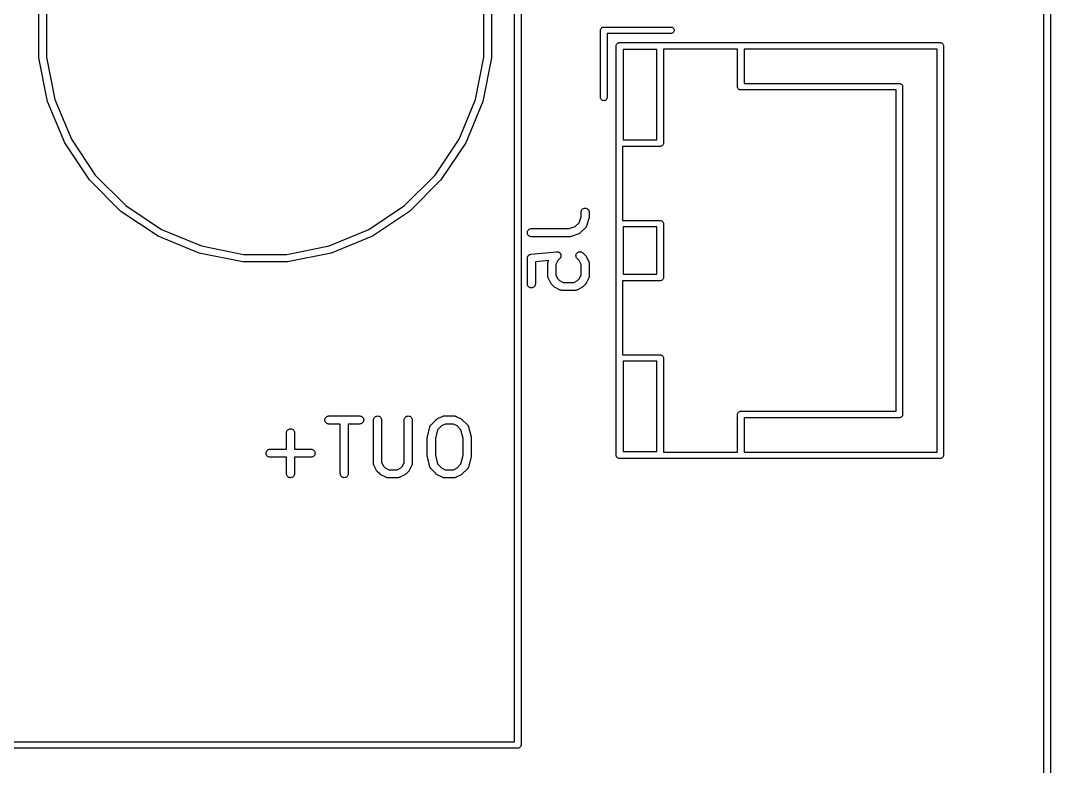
# Model space of a CAD drawing. Extents: x 37 to 98, y -173 to -16.
# Drawn here: x 78.4 to 97.56, y -41.1 to -27.22 of the extents above; entities that cross this region are included whole.
import ezdxf

# ---------------------------------------------------------------- set-up
doc = ezdxf.new("R2010")
doc.units = 0
doc.layers.add('BLACK', color=7, linetype='CONTINUOUS')

msp = doc.modelspace()

# ---------------------------------------------------------------- linework, layer by layer
at = {"layer": 'BLACK', "linetype": 'CONTINUOUS'}
for p, q in [((97.44, -116.003), (97.44, -15.9971)), ((97.56, -15.9971), (97.56, -116.003)), ((87.59, -40.64), (87.59, -16.36)), ((87.71, -16.3029), (87.71, -40.6971)), ((78.7404, -27.9146), (78.7404, -27.0854)), ((78.8797, -27.0991), (78.8797, -27.9009)), ((87.0203, -27.9009), (87.0203, -27.0991)), ((87.1596, -27.0854), (87.1596, -27.9146)), ((89.1897, -27.4), (89.1909, -27.3882)), ((89.19, -27.403), (89.1897, -27.4)), ((89.1909, -27.3882), (89.1943, -27.3769)), ((89.1943, -27.3769), (89.1999, -27.3665)), ((89.1999, -27.3665), (89.2074, -27.3574)), ((89.2074, -27.3574), (89.2165, -27.3499)), ((89.2165, -27.3499), (89.2269, -27.3443)), ((89.2269, -27.3443), (89.2382, -27.3409)), ((89.2382, -27.3409), (89.2471, -27.34)), ((89.2471, -27.34), (89.25, -27.3397)), ((89.2471, -27.34), (89.2471, -27.34)), ((89.25, -27.3397), (89.2529, -27.34)), ((89.2529, -27.34), (90.5029, -27.34)), ((90.5029, -27.34), (90.5118, -27.3409)), ((90.5118, -27.3409), (90.5231, -27.3443)), ((90.5231, -27.3443), (90.5335, -27.3499)), ((90.5335, -27.3499), (90.5426, -27.3574)), ((90.5426, -27.3574), (90.5501, -27.3665)), ((90.5501, -27.3665), (90.5557, -27.3769)), ((90.5557, -27.3769), (90.5591, -27.3882)), ((90.5591, -27.3882), (90.5603, -27.4)), ((90.5603, -27.4), (90.5591, -27.4118)), ((89.19, -28.6529), (89.19, -27.403)), ((90.5029, -27.46), (89.31, -27.46)), ((89.31, -27.46), (89.31, -28.6529)), ((90.5118, -27.4591), (90.5029, -27.46)), ((90.5231, -27.4557), (90.5118, -27.4591)), ((90.5335, -27.4501), (90.5231, -27.4557)), ((90.5426, -27.4426), (90.5335, -27.4501)), ((90.5501, -27.4335), (90.5426, -27.4426)), ((90.5557, -27.4231), (90.5501, -27.4335)), ((90.5591, -27.4118), (90.5557, -27.4231)), ((89.4797, -27.69), (89.4809, -27.6782)), ((89.48, -27.693), (89.4797, -27.69)), ((89.48, -35.3071), (89.48, -27.693)), ((89.4809, -27.6782), (89.4843, -27.6669)), ((89.4843, -27.6669), (89.4899, -27.6565)), ((89.4899, -27.6565), (89.4974, -27.6474)), ((89.4974, -27.6474), (89.5065, -27.6399)), ((89.5065, -27.6399), (89.5169, -27.6343)), ((89.5169, -27.6343), (89.5282, -27.6309)), ((89.5282, -27.6309), (89.5371, -27.63)), ((89.5371, -27.63), (89.54, -27.6297)), ((89.5371, -27.63), (89.5371, -27.63)), ((89.54, -27.6297), (89.5429, -27.63)), ((89.5429, -27.63), (95.5071, -27.63)), ((89.61, -27.76), (89.61, -29.44)), ((90.24, -27.76), (89.61, -27.76)), ((90.24, -29.44), (90.24, -27.76)), ((90.36, -27.75), (90.36, -29.4971)), ((91.74, -27.75), (90.36, -27.75)), ((91.74, -28.447), (91.74, -27.75)), ((95.45, -27.75), (91.86, -27.75)), ((91.86, -27.75), (91.86, -28.39)), ((95.45, -35.25), (95.45, -27.75)), ((95.5071, -27.63), (95.51, -27.6297)), ((95.51, -27.6297), (95.5129, -27.63)), ((95.5129, -27.63), (95.5129, -27.63)), ((95.5129, -27.63), (95.5218, -27.6309)), ((95.5218, -27.6309), (95.5331, -27.6343)), ((95.5331, -27.6343), (95.5435, -27.6399)), ((95.5435, -27.6399), (95.5526, -27.6474)), ((95.5526, -27.6474), (95.5601, -27.6565)), ((95.5601, -27.6565), (95.5657, -27.6669)), ((95.5657, -27.6669), (95.5691, -27.6782)), ((95.5691, -27.6782), (95.5703, -27.69)), ((95.5703, -27.69), (95.57, -27.6929)), ((95.57, -27.6929), (95.57, -35.3071)), ((78.9021, -28.7279), (78.7404, -27.9146)), ((78.8797, -27.9009), (79.0361, -28.6873)), ((86.8639, -28.6873), (87.0203, -27.9009)), ((87.1596, -27.9146), (86.9979, -28.7279)), ((91.7397, -28.45), (91.74, -28.447)), ((91.7409, -28.4618), (91.7397, -28.45)), ((91.7443, -28.4731), (91.7409, -28.4618)), ((91.7499, -28.4835), (91.7443, -28.4731)), ((91.7574, -28.4926), (91.7499, -28.4835)), ((91.7665, -28.5001), (91.7574, -28.4926)), ((91.7769, -28.5057), (91.7665, -28.5001)), ((91.7882, -28.5091), (91.7769, -28.5057)), ((91.7971, -28.51), (91.7882, -28.5091)), ((91.8, -28.5103), (91.7971, -28.51)), ((91.7971, -28.51), (91.7971, -28.51)), ((91.8029, -28.51), (91.8, -28.5103)), ((94.69, -28.51), (91.8029, -28.51)), ((91.86, -28.39), (94.7471, -28.39)), ((94.69, -31.4971), (94.69, -28.51)), ((94.7471, -28.39), (94.75, -28.3897)), ((94.75, -28.3897), (94.7529, -28.39)), ((94.7529, -28.39), (94.7529, -28.39)), ((94.7529, -28.39), (94.7618, -28.3909)), ((94.7618, -28.3909), (94.7731, -28.3943)), ((94.7731, -28.3943), (94.7835, -28.3999)), ((94.7835, -28.3999), (94.7926, -28.4074)), ((94.7926, -28.4074), (94.8001, -28.4165)), ((94.8001, -28.4165), (94.8057, -28.4269)), ((94.8057, -28.4269), (94.8091, -28.4382)), ((94.8091, -28.4382), (94.8103, -28.45)), ((94.8103, -28.45), (94.81, -28.4529)), ((94.81, -28.4529), (94.81, -34.5471)), ((79.2195, -29.494), (78.9021, -28.7279)), ((79.0361, -28.6873), (79.3429, -29.428)), ((86.5571, -29.428), (86.8639, -28.6873)), ((86.9979, -28.7279), (86.6805, -29.494)), ((89.1909, -28.6618), (89.19, -28.6529)), ((89.1943, -28.6731), (89.1909, -28.6618)), ((89.1999, -28.6835), (89.1943, -28.6731)), ((89.2074, -28.6926), (89.1999, -28.6835)), ((89.2165, -28.7001), (89.2074, -28.6926)), ((89.2269, -28.7057), (89.2165, -28.7001)), ((89.2382, -28.7091), (89.2269, -28.7057)), ((89.25, -28.7103), (89.2382, -28.7091)), ((89.2618, -28.7091), (89.25, -28.7103)), ((89.2731, -28.7057), (89.2618, -28.7091)), ((89.2835, -28.7001), (89.2731, -28.7057)), ((89.2926, -28.6926), (89.2835, -28.7001)), ((89.3001, -28.6835), (89.2926, -28.6926)), ((89.3057, -28.6731), (89.3001, -28.6835)), ((89.3091, -28.6618), (89.3057, -28.6731)), ((89.31, -28.6529), (89.3091, -28.6618)), ((79.6802, -30.1835), (79.2195, -29.494)), ((79.3429, -29.428), (79.7884, -30.0947)), ((86.1116, -30.0947), (86.5571, -29.428)), ((86.6805, -29.494), (86.2198, -30.1835)), ((89.61, -29.44), (90.24, -29.44)), ((90.36, -29.5029), (90.3591, -29.5118)), ((90.36, -29.4971), (90.3603, -29.5)), ((90.3603, -29.5), (90.36, -29.5029)), ((90.36, -29.5029), (90.36, -29.5029)), ((90.2971, -29.56), (89.6, -29.56)), ((89.6, -29.56), (89.6, -30.94)), ((90.3, -29.5603), (90.2971, -29.56)), ((90.3118, -29.5591), (90.3, -29.5603)), ((90.3231, -29.5557), (90.3118, -29.5591)), ((90.3335, -29.5501), (90.3231, -29.5557)), ((90.3426, -29.5426), (90.3335, -29.5501)), ((90.3501, -29.5335), (90.3426, -29.5426)), ((90.3557, -29.5231), (90.3501, -29.5335)), ((90.3591, -29.5118), (90.3557, -29.5231)), ((80.2665, -30.7698), (79.6802, -30.1835)), ((79.7884, -30.0947), (80.3553, -30.6616)), ((85.5447, -30.6616), (86.1116, -30.0947)), ((86.2198, -30.1835), (85.6335, -30.7698)), ((80.956, -31.2305), (80.2665, -30.7698)), ((80.3553, -30.6616), (81.022, -31.1071)), ((84.878, -31.1071), (85.5447, -30.6616)), ((85.6335, -30.7698), (84.944, -31.2305)), ((88.8274, -30.7847), (88.829, -30.7701)), ((88.8274, -30.7857), (88.8274, -30.7847)), ((88.8274, -30.8688), (88.8274, -30.7857)), ((88.829, -30.7701), (88.8334, -30.7562)), ((88.8334, -30.7562), (88.8405, -30.7433)), ((88.8405, -30.7433), (88.8499, -30.7321)), ((88.8499, -30.7321), (88.8613, -30.723)), ((88.8613, -30.723), (88.8743, -30.7162)), ((88.8743, -30.7162), (88.8883, -30.712)), ((88.8883, -30.712), (88.9029, -30.7107)), ((88.9029, -30.7107), (88.9175, -30.7122)), ((88.9175, -30.7122), (88.9314, -30.7166)), ((88.9314, -30.7166), (88.9443, -30.7235)), ((88.9443, -30.7235), (88.9556, -30.7329)), ((88.9556, -30.7329), (88.9648, -30.7442)), ((88.9648, -30.7442), (88.9717, -30.7571)), ((88.9717, -30.7571), (88.976, -30.7711)), ((88.976, -30.7711), (88.9774, -30.7857)), ((88.9774, -30.7857), (88.9774, -30.881)), ((88.719, -31.0535), (88.7892, -30.9833)), ((88.7892, -30.9833), (88.8274, -30.8688)), ((88.9735, -30.9047), (88.9259, -31.0475)), ((88.9745, -30.9006), (88.9735, -30.9047)), ((88.9757, -30.8965), (88.9745, -30.9006)), ((88.9761, -30.8934), (88.9757, -30.8965)), ((88.9768, -30.8904), (88.9761, -30.8934)), ((88.9769, -30.8862), (88.9768, -30.8904)), ((88.9774, -30.882), (88.9769, -30.8862)), ((88.9774, -30.881), (88.9774, -30.882)), ((89.6, -30.94), (90.2971, -30.94)), ((90.2971, -30.94), (90.3, -30.9397)), ((90.3, -30.9397), (90.3029, -30.94)), ((90.3029, -30.94), (90.3029, -30.94)), ((90.3029, -30.94), (90.3118, -30.9409)), ((90.3118, -30.9409), (90.3231, -30.9443)), ((90.3231, -30.9443), (90.3335, -30.9499)), ((90.3335, -30.9499), (90.3426, -30.9574)), ((90.3426, -30.9574), (90.3501, -30.9665)), ((90.3501, -30.9665), (90.3557, -30.9769)), ((90.3557, -30.9769), (90.3591, -30.9882)), ((90.3591, -30.9882), (90.3603, -31)), ((90.3603, -31), (90.36, -31.0029)), ((90.36, -31.0029), (90.36, -31.9971)), ((81.7221, -31.5479), (80.956, -31.2305)), ((81.022, -31.1071), (81.7627, -31.4139)), ((84.1373, -31.4139), (84.878, -31.1071)), ((84.944, -31.2305), (84.1779, -31.5479)), ((87.8274, -31.1661), (87.8289, -31.1516)), ((87.8287, -31.1807), (87.8274, -31.1661)), ((87.8328, -31.1948), (87.8287, -31.1807)), ((87.8289, -31.1516), (87.8332, -31.1376)), ((87.8396, -31.2077), (87.8328, -31.1948)), ((87.8332, -31.1376), (87.8402, -31.1247)), ((87.8488, -31.2191), (87.8396, -31.2077)), ((87.8402, -31.1247), (87.8495, -31.1134)), ((87.86, -31.2285), (87.8488, -31.2191)), ((87.8495, -31.1134), (87.8609, -31.1042)), ((87.8728, -31.2356), (87.86, -31.2285)), ((87.8609, -31.1042), (87.8738, -31.0973)), ((87.8738, -31.0973), (87.8878, -31.0931)), ((87.8878, -31.0931), (87.9024, -31.0917)), ((87.9024, -31.0917), (88.6045, -31.0917)), ((88.6045, -31.0917), (88.719, -31.0535)), ((88.7832, -31.1902), (88.6404, -31.2378)), ((88.7853, -31.1893), (88.7832, -31.1902)), ((88.7874, -31.1887), (88.7853, -31.1893)), ((88.7919, -31.1863), (88.7874, -31.1887)), ((88.7966, -31.1842), (88.7919, -31.1863)), ((88.7984, -31.183), (88.7966, -31.1842)), ((88.8004, -31.1819), (88.7984, -31.183)), ((88.8044, -31.1787), (88.8004, -31.1819)), ((88.8086, -31.1758), (88.8044, -31.1787)), ((88.8101, -31.1742), (88.8086, -31.1758)), ((88.8118, -31.1728), (88.8101, -31.1742)), ((88.8126, -31.1721), (88.8118, -31.1728)), ((88.9078, -31.0768), (88.8126, -31.1721)), ((88.9092, -31.0751), (88.9078, -31.0768)), ((88.9108, -31.0736), (88.9092, -31.0751)), ((88.9138, -31.0695), (88.9108, -31.0736)), ((88.9171, -31.0655), (88.9138, -31.0695)), ((88.9181, -31.0636), (88.9171, -31.0655)), ((88.9194, -31.0618), (88.9181, -31.0636)), ((88.9216, -31.0572), (88.9194, -31.0618)), ((88.924, -31.0526), (88.9216, -31.0572)), ((88.9246, -31.0505), (88.924, -31.0526)), ((88.9256, -31.0485), (88.9246, -31.0505)), ((88.9259, -31.0475), (88.9256, -31.0485)), ((89.61, -31.06), (89.61, -31.94)), ((90.24, -31.06), (89.61, -31.06)), ((90.24, -31.94), (90.24, -31.06)), ((81.7627, -31.4139), (82.5491, -31.5703)), ((83.3509, -31.5703), (84.1373, -31.4139)), ((87.8868, -31.24), (87.8728, -31.2356)), ((87.9013, -31.2417), (87.8868, -31.24)), ((87.9024, -31.2417), (87.9013, -31.2417)), ((88.6167, -31.2417), (87.9024, -31.2417)), ((88.6209, -31.2413), (88.6167, -31.2417)), ((88.6251, -31.2412), (88.6209, -31.2413)), ((88.6281, -31.2405), (88.6251, -31.2412)), ((88.6312, -31.2402), (88.6281, -31.2405)), ((88.6353, -31.239), (88.6312, -31.2402)), ((88.6394, -31.2381), (88.6353, -31.239)), ((88.6404, -31.2378), (88.6394, -31.2381)), ((82.5354, -31.7096), (81.7221, -31.5479)), ((82.5491, -31.5703), (83.3509, -31.5703)), ((84.1779, -31.5479), (83.3646, -31.7096)), ((87.8322, -31.6171), (87.8334, -31.6133)), ((87.8334, -31.6133), (87.835, -31.6104)), ((87.835, -31.6104), (87.8363, -31.6073)), ((87.8363, -31.6073), (87.8386, -31.604)), ((87.8386, -31.604), (87.8405, -31.6005)), ((87.8405, -31.6005), (87.8426, -31.5979)), ((87.8426, -31.5979), (87.8445, -31.5952)), ((87.8445, -31.5952), (87.8473, -31.5923)), ((87.8473, -31.5923), (87.8499, -31.5893)), ((87.8499, -31.5893), (87.8525, -31.5872)), ((87.8525, -31.5872), (87.8549, -31.5848)), ((87.8549, -31.5848), (87.8582, -31.5826)), ((87.8582, -31.5826), (87.8613, -31.5801)), ((87.8613, -31.5801), (87.8643, -31.5786)), ((87.8643, -31.5786), (87.867, -31.5767)), ((87.867, -31.5767), (87.8707, -31.5752)), ((87.8707, -31.5752), (87.8743, -31.5733)), ((87.8743, -31.5733), (87.8775, -31.5724)), ((87.8775, -31.5724), (87.8806, -31.5711)), ((87.8806, -31.5711), (87.8845, -31.5703)), ((87.8845, -31.5703), (87.8883, -31.5692)), ((87.8883, -31.5692), (87.8916, -31.5689)), ((87.8916, -31.5689), (87.8949, -31.5682)), ((87.8949, -31.5682), (88.3711, -31.5206)), ((88.3711, -31.5206), (88.3722, -31.5205)), ((88.3722, -31.5205), (88.3758, -31.5206)), ((88.3758, -31.5206), (88.3794, -31.5202)), ((88.3794, -31.5202), (88.3831, -31.5206)), ((88.3831, -31.5206), (88.3868, -31.5207)), ((88.3868, -31.5207), (88.3903, -31.5214)), ((88.3903, -31.5214), (88.3939, -31.5218)), ((88.3939, -31.5218), (88.3975, -31.5229)), ((88.3975, -31.5229), (88.4011, -31.5237)), ((88.4011, -31.5237), (88.4044, -31.5251)), ((88.4044, -31.5251), (88.4079, -31.5262)), ((88.4079, -31.5262), (88.4111, -31.528)), ((88.4111, -31.528), (88.4146, -31.5294)), ((88.4146, -31.5294), (88.4176, -31.5315)), ((88.4176, -31.5315), (88.4207, -31.5332)), ((88.4207, -31.5332), (88.4236, -31.5356)), ((88.4236, -31.5356), (88.4267, -31.5377)), ((88.4267, -31.5377), (88.4292, -31.5403)), ((88.4292, -31.5403), (88.432, -31.5426)), ((88.432, -31.5426), (88.4343, -31.5455)), ((88.4343, -31.5455), (88.4369, -31.5481)), ((88.4369, -31.5481), (88.4389, -31.5511)), ((88.4389, -31.5511), (88.4412, -31.554)), ((88.4412, -31.554), (88.4429, -31.5572)), ((88.4429, -31.5572), (88.445, -31.5604)), ((88.445, -31.5604), (88.4463, -31.5637)), ((88.4463, -31.5637), (88.448, -31.5669)), ((88.448, -31.5669), (88.4491, -31.5705)), ((88.4491, -31.5705), (88.4505, -31.5739)), ((88.451, -31.6136), (88.4503, -31.6173)), ((88.4505, -31.5739), (88.4512, -31.5775)), ((88.4521, -31.6101), (88.451, -31.6136)), ((88.4512, -31.5775), (88.4522, -31.5809)), ((88.4525, -31.6065), (88.4521, -31.6101)), ((88.4522, -31.5809), (88.4525, -31.5846)), ((88.4525, -31.5846), (88.4532, -31.5883)), ((88.4532, -31.6029), (88.4525, -31.6065)), ((88.4532, -31.5883), (88.4532, -31.5919)), ((88.4532, -31.5919), (88.4536, -31.5955)), ((88.4536, -31.5955), (88.4532, -31.5992)), ((88.4532, -31.5992), (88.4532, -31.6029)), ((88.7321, -31.5945), (88.7337, -31.5799)), ((88.7334, -31.609), (88.7321, -31.5945)), ((88.7375, -31.6231), (88.7334, -31.609)), ((88.7337, -31.5799), (88.7381, -31.5659)), ((88.7381, -31.5659), (88.7451, -31.5531)), ((88.7451, -31.5531), (88.7545, -31.5418)), ((88.7545, -31.5418), (88.7659, -31.5326)), ((88.7659, -31.5326), (88.7788, -31.5258)), ((88.7788, -31.5258), (88.7928, -31.5216)), ((88.7928, -31.5216), (88.8074, -31.5202)), ((88.8074, -31.5202), (88.822, -31.5217)), ((88.822, -31.5217), (88.836, -31.526)), ((88.836, -31.526), (88.8489, -31.5329)), ((88.8489, -31.5329), (88.8602, -31.5422)), ((88.8602, -31.5422), (88.9078, -31.5898)), ((88.9078, -31.5898), (88.9085, -31.5906)), ((88.9085, -31.5906), (88.9112, -31.5939)), ((88.9112, -31.5939), (88.9141, -31.5969)), ((88.9141, -31.5969), (88.9157, -31.5996)), ((88.9157, -31.5996), (88.9177, -31.602)), ((88.9177, -31.602), (88.9196, -31.6057)), ((88.9196, -31.6057), (88.9218, -31.6093)), ((88.9218, -31.6093), (88.9695, -31.7046)), ((94.69, -34.49), (94.69, -31.4971)), ((83.3646, -31.7096), (82.5354, -31.7096)), ((87.8274, -31.6418), (87.8278, -31.6385)), ((87.8274, -31.6429), (87.8274, -31.6418)), ((87.8274, -32.119), (87.8274, -31.6429)), ((87.8278, -31.6352), (87.8286, -31.6312)), ((87.8278, -31.6385), (87.8278, -31.6352)), ((87.8286, -31.6312), (87.829, -31.6273)), ((87.829, -31.6273), (87.83, -31.6241)), ((87.83, -31.6241), (87.8307, -31.6208)), ((87.8307, -31.6208), (87.8322, -31.6171)), ((88.2256, -31.6859), (87.9774, -31.7107)), ((87.9774, -31.7107), (87.9774, -32.119)), ((88.2083, -31.737), (88.2086, -31.7349)), ((88.2083, -31.7381), (88.2083, -31.737)), ((88.2083, -31.9762), (88.2083, -31.7381)), ((88.2085, -31.7326), (88.2094, -31.7276)), ((88.2086, -31.7349), (88.2085, -31.7326)), ((88.2094, -31.7276), (88.21, -31.7225)), ((88.21, -31.7225), (88.2106, -31.7204)), ((88.2106, -31.7204), (88.211, -31.7182)), ((88.211, -31.7182), (88.2129, -31.7134)), ((88.2129, -31.7134), (88.2144, -31.7085)), ((88.2144, -31.7085), (88.2155, -31.7066)), ((88.2155, -31.7066), (88.2163, -31.7046)), ((88.2163, -31.7046), (88.2256, -31.6859)), ((88.3926, -31.6873), (88.3583, -31.7558)), ((88.3583, -31.7558), (88.3583, -31.9585)), ((88.4316, -31.6483), (88.3926, -31.6873)), ((88.4339, -31.6455), (88.4316, -31.6483)), ((88.4365, -31.6429), (88.4339, -31.6455)), ((88.4385, -31.6398), (88.4365, -31.6429)), ((88.4409, -31.637), (88.4385, -31.6398)), ((88.4426, -31.6338), (88.4409, -31.637)), ((88.4446, -31.6308), (88.4426, -31.6338)), ((88.446, -31.6273), (88.4446, -31.6308)), ((88.4478, -31.6241), (88.446, -31.6273)), ((88.4489, -31.6206), (88.4478, -31.6241)), ((88.4503, -31.6173), (88.4489, -31.6206)), ((88.7442, -31.6361), (88.7375, -31.6231)), ((88.7534, -31.6475), (88.7442, -31.6361)), ((88.7541, -31.6483), (88.7534, -31.6475)), ((88.7931, -31.6873), (88.7541, -31.6483)), ((88.8274, -31.7558), (88.7931, -31.6873)), ((88.8274, -31.9585), (88.8274, -31.7558)), ((88.9695, -31.7046), (88.9699, -31.7055)), ((88.9699, -31.7055), (88.9707, -31.7076)), ((88.9707, -31.7076), (88.9717, -31.7095)), ((88.9717, -31.7095), (88.9732, -31.7144)), ((88.9732, -31.7144), (88.975, -31.7192)), ((88.975, -31.7192), (88.9753, -31.7214)), ((88.9753, -31.7214), (88.976, -31.7235)), ((88.976, -31.7235), (88.9765, -31.7286)), ((88.9765, -31.7286), (88.9773, -31.7337)), ((88.9773, -31.7337), (88.9772, -31.7359)), ((88.9772, -31.7359), (88.9774, -31.7381)), ((88.9774, -31.7381), (88.9774, -31.9762)), ((88.2085, -31.9784), (88.2083, -31.9762)), ((88.2085, -31.9806), (88.2085, -31.9784)), ((88.2093, -31.9856), (88.2085, -31.9806)), ((88.2098, -31.9908), (88.2093, -31.9856)), ((88.2104, -31.9929), (88.2098, -31.9908)), ((88.2107, -31.9951), (88.2104, -31.9929)), ((88.2125, -31.9999), (88.2107, -31.9951)), ((88.3583, -31.9585), (88.3926, -32.027)), ((88.7931, -32.027), (88.8274, -31.9585)), ((88.9747, -31.9961), (88.9729, -32.0009)), ((88.9751, -31.9939), (88.9747, -31.9961)), ((88.9757, -31.9918), (88.9751, -31.9939)), ((88.9763, -31.9867), (88.9757, -31.9918)), ((88.9772, -31.9816), (88.9763, -31.9867)), ((88.9774, -31.9772), (88.9771, -31.9794)), ((88.9771, -31.9794), (88.9772, -31.9816)), ((88.9774, -31.9762), (88.9774, -31.9772)), ((89.61, -31.94), (90.24, -31.94)), ((90.36, -31.9971), (90.3603, -32)), ((87.8288, -32.1336), (87.8274, -32.119)), ((87.833, -32.1476), (87.8288, -32.1336)), ((87.8399, -32.1606), (87.833, -32.1476)), ((87.8492, -32.1719), (87.8399, -32.1606)), ((87.8604, -32.1812), (87.8492, -32.1719)), ((87.8733, -32.1882), (87.8604, -32.1812)), ((87.8873, -32.1925), (87.8733, -32.1882)), ((87.9305, -32.1886), (87.9164, -32.1927)), ((87.9434, -32.1818), (87.9305, -32.1886)), ((87.9549, -32.1726), (87.9434, -32.1818)), ((87.9643, -32.1614), (87.9549, -32.1726)), ((87.9713, -32.1486), (87.9643, -32.1614)), ((87.9757, -32.1346), (87.9713, -32.1486)), ((87.9774, -32.1201), (87.9757, -32.1346)), ((87.9774, -32.119), (87.9774, -32.1201)), ((88.214, -32.0048), (88.2125, -31.9999)), ((88.215, -32.0067), (88.214, -32.0048)), ((88.2158, -32.0088), (88.215, -32.0067)), ((88.2163, -32.0097), (88.2158, -32.0088)), ((88.2639, -32.105), (88.2163, -32.0097)), ((88.2661, -32.1085), (88.2639, -32.105)), ((88.2681, -32.1123), (88.2661, -32.1085)), ((88.27, -32.1147), (88.2681, -32.1123)), ((88.2717, -32.1174), (88.27, -32.1147)), ((88.2746, -32.1204), (88.2717, -32.1174)), ((88.2772, -32.1237), (88.2746, -32.1204)), ((88.2779, -32.1245), (88.2772, -32.1237)), ((88.3255, -32.1721), (88.2779, -32.1245)), ((88.3288, -32.1748), (88.3255, -32.1721)), ((88.3318, -32.1777), (88.3288, -32.1748)), ((88.3344, -32.1794), (88.3318, -32.1777)), ((88.3368, -32.1814), (88.3344, -32.1794)), ((88.3406, -32.1834), (88.3368, -32.1814)), ((88.3441, -32.1857), (88.3406, -32.1834)), ((88.345, -32.1861), (88.3441, -32.1857)), ((88.4403, -32.2337), (88.345, -32.1861)), ((88.3926, -32.027), (88.423, -32.0574)), ((88.423, -32.0574), (88.4915, -32.0917)), ((88.4915, -32.0917), (88.6942, -32.0917)), ((88.6942, -32.0917), (88.7627, -32.0574)), ((88.8407, -32.1861), (88.7454, -32.2337)), ((88.7627, -32.0574), (88.7931, -32.027)), ((88.8443, -32.1839), (88.8407, -32.1861)), ((88.848, -32.1819), (88.8443, -32.1839)), ((88.8504, -32.18), (88.848, -32.1819)), ((88.8531, -32.1783), (88.8504, -32.18)), ((88.8561, -32.1754), (88.8531, -32.1783)), ((88.8594, -32.1728), (88.8561, -32.1754)), ((88.8602, -32.1721), (88.8594, -32.1728)), ((88.9078, -32.1245), (88.8602, -32.1721)), ((88.9105, -32.1212), (88.9078, -32.1245)), ((88.9134, -32.1182), (88.9105, -32.1212)), ((88.9151, -32.1156), (88.9134, -32.1182)), ((88.9171, -32.1131), (88.9151, -32.1156)), ((88.9191, -32.1094), (88.9171, -32.1131)), ((88.9214, -32.1059), (88.9191, -32.1094)), ((88.9218, -32.105), (88.9214, -32.1059)), ((88.9695, -32.0097), (88.9218, -32.105)), ((88.9703, -32.0077), (88.9695, -32.0097)), ((88.9713, -32.0057), (88.9703, -32.0077)), ((88.9729, -32.0009), (88.9713, -32.0057)), ((90.2971, -32.06), (89.6, -32.06)), ((89.6, -32.06), (89.6, -33.44)), ((90.3, -32.0603), (90.2971, -32.06)), ((90.3118, -32.0591), (90.3, -32.0603)), ((90.3231, -32.0557), (90.3118, -32.0591)), ((90.3335, -32.0501), (90.3231, -32.0557)), ((90.3426, -32.0426), (90.3335, -32.0501)), ((90.3501, -32.0335), (90.3426, -32.0426)), ((90.3557, -32.0231), (90.3501, -32.0335)), ((90.3591, -32.0118), (90.3557, -32.0231)), ((90.36, -32.0029), (90.3591, -32.0118)), ((90.3603, -32), (90.36, -32.0029)), ((90.36, -32.0029), (90.36, -32.0029)), ((87.9019, -32.194), (87.8873, -32.1925)), ((87.9164, -32.1927), (87.9019, -32.194)), ((88.4423, -32.2345), (88.4403, -32.2337)), ((88.4443, -32.2356), (88.4423, -32.2345)), ((88.4491, -32.2371), (88.4443, -32.2356)), ((88.4539, -32.239), (88.4491, -32.2371)), ((88.4561, -32.2394), (88.4539, -32.239)), ((88.4582, -32.24), (88.4561, -32.2394)), ((88.4633, -32.2406), (88.4582, -32.24)), ((88.4684, -32.2415), (88.4633, -32.2406)), ((88.4706, -32.2414), (88.4684, -32.2415)), ((88.4728, -32.2417), (88.4706, -32.2414)), ((88.4738, -32.2417), (88.4728, -32.2417)), ((88.7119, -32.2417), (88.4738, -32.2417)), ((88.7141, -32.2415), (88.7119, -32.2417)), ((88.7163, -32.2415), (88.7141, -32.2415)), ((88.7214, -32.2407), (88.7163, -32.2415)), ((88.7265, -32.2402), (88.7214, -32.2407)), ((88.7286, -32.2396), (88.7265, -32.2402)), ((88.7308, -32.2393), (88.7286, -32.2396)), ((88.7356, -32.2375), (88.7308, -32.2393)), ((88.7405, -32.236), (88.7356, -32.2375)), ((88.7424, -32.235), (88.7405, -32.236)), ((88.7445, -32.2342), (88.7424, -32.235)), ((88.7454, -32.2337), (88.7445, -32.2342)), ((89.6, -33.44), (90.2971, -33.44)), ((90.2971, -33.44), (90.3, -33.4397)), ((90.3, -33.4397), (90.3029, -33.44)), ((90.3029, -33.44), (90.3029, -33.44)), ((90.3029, -33.44), (90.3118, -33.4409)), ((90.3118, -33.4409), (90.3231, -33.4443)), ((90.3231, -33.4443), (90.3335, -33.4499)), ((90.3335, -33.4499), (90.3426, -33.4574)), ((90.3426, -33.4574), (90.3501, -33.4665)), ((90.3501, -33.4665), (90.3557, -33.4769)), ((90.3557, -33.4769), (90.3591, -33.4882)), ((90.3591, -33.4882), (90.3603, -33.5)), ((90.3603, -33.5), (90.36, -33.5029)), ((90.36, -33.5029), (90.36, -35.25)), ((89.61, -33.56), (89.61, -35.24)), ((90.24, -33.56), (89.61, -33.56)), ((90.24, -35.24), (90.24, -33.56)), ((91.7882, -34.4909), (91.7971, -34.49)), ((91.7971, -34.49), (91.8, -34.4897)), ((91.7971, -34.49), (91.7971, -34.49)), ((91.8, -34.4897), (91.8029, -34.49)), ((91.8029, -34.49), (94.69, -34.49)), ((84.0607, -34.6519), (84.0622, -34.6373)), ((84.062, -34.6664), (84.0607, -34.6519)), ((84.0662, -34.6805), (84.062, -34.6664)), ((84.0622, -34.6373), (84.0666, -34.6233)), ((84.073, -34.6934), (84.0662, -34.6805)), ((84.0666, -34.6233), (84.0735, -34.6104)), ((84.0735, -34.6104), (84.0829, -34.5992)), ((84.0829, -34.5992), (84.0942, -34.5899)), ((84.0942, -34.5899), (84.1071, -34.583)), ((84.1071, -34.583), (84.1211, -34.5788)), ((84.1211, -34.5788), (84.1357, -34.5774)), ((84.1357, -34.5774), (84.7071, -34.5774)), ((84.7071, -34.5774), (84.7082, -34.5774)), ((84.7082, -34.5774), (84.7227, -34.579)), ((84.7227, -34.579), (84.7367, -34.5834)), ((84.7367, -34.5834), (84.7495, -34.5905)), ((84.7495, -34.5905), (84.7607, -34.5999)), ((84.7607, -34.5999), (84.7699, -34.6113)), ((84.7763, -34.6814), (84.7693, -34.6943)), ((84.7699, -34.6113), (84.7767, -34.6243)), ((84.7806, -34.6675), (84.7763, -34.6814)), ((84.7767, -34.6243), (84.7808, -34.6383)), ((84.7821, -34.6529), (84.7806, -34.6675)), ((84.7808, -34.6383), (84.7821, -34.6529)), ((84.9655, -34.6513), (84.9671, -34.6368)), ((84.9655, -34.6524), (84.9655, -34.6513)), ((84.9655, -35.4619), (84.9655, -34.6524)), ((84.9671, -34.6368), (84.9715, -34.6228)), ((84.9715, -34.6228), (84.9786, -34.61)), ((84.9786, -34.61), (84.988, -34.5988)), ((84.988, -34.5988), (84.9994, -34.5896)), ((84.9994, -34.5896), (85.0124, -34.5828)), ((85.0124, -34.5828), (85.0264, -34.5787)), ((85.0264, -34.5787), (85.041, -34.5774)), ((85.041, -34.5774), (85.0556, -34.5789)), ((85.0556, -34.5789), (85.0695, -34.5832)), ((85.0695, -34.5832), (85.0824, -34.5902)), ((85.0824, -34.5902), (85.0937, -34.5995)), ((85.0937, -34.5995), (85.1029, -34.6109)), ((85.1029, -34.6109), (85.1098, -34.6238)), ((85.1098, -34.6238), (85.114, -34.6378)), ((85.114, -34.6378), (85.1155, -34.6524)), ((85.1155, -34.6524), (85.1155, -35.4442)), ((85.5369, -34.6513), (85.5385, -34.6368)), ((85.5369, -34.6524), (85.5369, -34.6513)), ((85.5369, -35.4442), (85.5369, -34.6524)), ((85.5385, -34.6368), (85.543, -34.6228)), ((85.543, -34.6228), (85.55, -34.61)), ((85.55, -34.61), (85.5594, -34.5988)), ((85.5594, -34.5988), (85.5708, -34.5896)), ((85.5708, -34.5896), (85.5838, -34.5828)), ((85.5838, -34.5828), (85.5978, -34.5787)), ((85.5978, -34.5787), (85.6124, -34.5774)), ((85.6124, -34.5774), (85.627, -34.5789)), ((85.627, -34.5789), (85.641, -34.5832)), ((85.641, -34.5832), (85.6538, -34.5902)), ((85.6538, -34.5902), (85.6651, -34.5995)), ((85.6651, -34.5995), (85.6744, -34.6109)), ((85.6744, -34.6109), (85.6812, -34.6238)), ((85.6812, -34.6238), (85.6855, -34.6378)), ((85.6855, -34.6378), (85.6869, -34.6524)), ((85.6869, -34.6524), (85.6869, -35.4619)), ((86.0351, -34.7422), (86.1303, -34.647)), ((86.1303, -34.647), (86.131, -34.6462)), ((86.131, -34.6462), (86.1343, -34.6436)), ((86.1343, -34.6436), (86.1374, -34.6407)), ((86.1374, -34.6407), (86.14, -34.639)), ((86.14, -34.639), (86.1425, -34.6371)), ((86.1425, -34.6371), (86.1462, -34.6352)), ((86.1462, -34.6352), (86.1498, -34.6329)), ((86.1498, -34.6329), (86.245, -34.5853)), ((86.245, -34.5853), (86.246, -34.5848)), ((86.246, -34.5848), (86.248, -34.5841)), ((86.248, -34.5841), (86.25, -34.583)), ((86.25, -34.583), (86.2549, -34.5816)), ((86.2549, -34.5816), (86.2597, -34.5798)), ((86.2597, -34.5798), (86.2619, -34.5794)), ((86.2619, -34.5794), (86.264, -34.5788)), ((86.264, -34.5788), (86.2691, -34.5783)), ((86.2691, -34.5783), (86.2742, -34.5775)), ((86.2742, -34.5775), (86.2764, -34.5776)), ((86.2764, -34.5776), (86.2786, -34.5774)), ((86.2786, -34.5774), (86.469, -34.5774)), ((86.469, -34.5774), (86.4701, -34.5774)), ((86.4701, -34.5774), (86.4723, -34.5776)), ((86.4723, -34.5776), (86.4745, -34.5776)), ((86.4745, -34.5776), (86.4796, -34.5784)), ((86.4796, -34.5784), (86.4846, -34.579)), ((86.4846, -34.579), (86.4867, -34.5797)), ((86.4867, -34.5797), (86.4889, -34.5801)), ((86.4889, -34.5801), (86.4937, -34.5819)), ((86.4937, -34.5819), (86.4986, -34.5834)), ((86.4986, -34.5834), (86.5005, -34.5845)), ((86.5005, -34.5845), (86.5026, -34.5853)), ((86.5026, -34.5853), (86.5978, -34.6329)), ((86.5978, -34.6329), (86.5988, -34.6334)), ((86.5988, -34.6334), (86.6023, -34.6357)), ((86.6023, -34.6357), (86.606, -34.6377)), ((86.606, -34.6377), (86.6084, -34.6397)), ((86.6084, -34.6397), (86.611, -34.6414)), ((86.611, -34.6414), (86.6141, -34.6443)), ((86.6141, -34.6443), (86.6173, -34.647)), ((86.6173, -34.647), (86.7126, -34.7422)), ((91.7397, -34.55), (91.7409, -34.5382)), ((91.74, -34.553), (91.7397, -34.55)), ((91.74, -35.25), (91.74, -34.553)), ((91.7409, -34.5382), (91.7443, -34.5269)), ((91.7443, -34.5269), (91.7499, -34.5165)), ((91.7499, -34.5165), (91.7574, -34.5074)), ((91.7574, -34.5074), (91.7665, -34.4999)), ((91.7665, -34.4999), (91.7769, -34.4943)), ((91.7769, -34.4943), (91.7882, -34.4909)), ((94.7471, -34.61), (91.86, -34.61)), ((91.86, -34.61), (91.86, -35.25)), ((94.75, -34.6103), (94.7471, -34.61)), ((94.7529, -34.61), (94.75, -34.6103)), ((94.7618, -34.6091), (94.7529, -34.61)), ((94.7529, -34.61), (94.7529, -34.61)), ((94.7731, -34.6057), (94.7618, -34.6091)), ((94.7835, -34.6001), (94.7731, -34.6057)), ((94.7926, -34.5926), (94.7835, -34.6001)), ((94.8001, -34.5835), (94.7926, -34.5926)), ((94.8057, -34.5731), (94.8001, -34.5835)), ((94.8091, -34.5618), (94.8057, -34.5731)), ((94.8103, -34.55), (94.8091, -34.5618)), ((94.81, -34.5471), (94.8103, -34.55)), ((83.3481, -34.8749), (83.3525, -34.8609)), ((83.3525, -34.8609), (83.3595, -34.8481)), ((83.3595, -34.8481), (83.369, -34.8369)), ((83.369, -34.8369), (83.3804, -34.8277)), ((83.3804, -34.8277), (83.3933, -34.8209)), ((83.3933, -34.8209), (83.4074, -34.8168)), ((83.4074, -34.8168), (83.422, -34.8155)), ((83.422, -34.8155), (83.4365, -34.817)), ((83.4365, -34.817), (83.4505, -34.8213)), ((83.4505, -34.8213), (83.4634, -34.8283)), ((83.4634, -34.8283), (83.4746, -34.8376)), ((83.4746, -34.8376), (83.4839, -34.849)), ((83.4839, -34.849), (83.4908, -34.8619)), ((83.4908, -34.8619), (83.495, -34.8759)), ((84.0821, -34.7049), (84.073, -34.6934)), ((84.0933, -34.7143), (84.0821, -34.7049)), ((84.1062, -34.7213), (84.0933, -34.7143)), ((84.1201, -34.7257), (84.1062, -34.7213)), ((84.1347, -34.7274), (84.1201, -34.7257)), ((84.1357, -34.7274), (84.1347, -34.7274)), ((84.3464, -34.7274), (84.1357, -34.7274)), ((84.3464, -35.6524), (84.3464, -34.7274)), ((84.7071, -34.7274), (84.4964, -34.7274)), ((84.4964, -34.7274), (84.4964, -35.6524)), ((84.7217, -34.726), (84.7071, -34.7274)), ((84.7357, -34.7217), (84.7217, -34.726)), ((84.7486, -34.7148), (84.7357, -34.7217)), ((84.76, -34.7056), (84.7486, -34.7148)), ((84.7693, -34.6943), (84.76, -34.7056)), ((85.9677, -34.9675), (86.0153, -34.777)), ((86.0153, -34.777), (86.0156, -34.776)), ((86.0156, -34.776), (86.0174, -34.7713)), ((86.0174, -34.7713), (86.0189, -34.7664)), ((86.0189, -34.7664), (86.0199, -34.7644)), ((86.0199, -34.7644), (86.0207, -34.7623)), ((86.0207, -34.7623), (86.0234, -34.758)), ((86.0234, -34.758), (86.0258, -34.7535)), ((86.0258, -34.7535), (86.0272, -34.7518)), ((86.0272, -34.7518), (86.0284, -34.7499)), ((86.0284, -34.7499), (86.0318, -34.7461)), ((86.0318, -34.7461), (86.0351, -34.7422)), ((86.1558, -34.8336), (86.1155, -34.9949)), ((86.2278, -34.7616), (86.1558, -34.8336)), ((86.2963, -34.7274), (86.2278, -34.7616)), ((86.4513, -34.7274), (86.2963, -34.7274)), ((86.5199, -34.7616), (86.4513, -34.7274)), ((86.5918, -34.8336), (86.5199, -34.7616)), ((86.6321, -34.9949), (86.5918, -34.8336)), ((86.7126, -34.7422), (86.7133, -34.743)), ((86.7133, -34.743), (86.7165, -34.7469)), ((86.7165, -34.7469), (86.7199, -34.7507)), ((86.7199, -34.7507), (86.721, -34.7526)), ((86.721, -34.7526), (86.7224, -34.7544)), ((86.7224, -34.7544), (86.7248, -34.7589)), ((86.7248, -34.7589), (86.7274, -34.7633)), ((86.7274, -34.7633), (86.7281, -34.7654)), ((86.7281, -34.7654), (86.7292, -34.7674)), ((86.7292, -34.7674), (86.7306, -34.7723)), ((86.7306, -34.7723), (86.7323, -34.777)), ((86.7323, -34.777), (86.7799, -34.9675)), ((83.3464, -34.8894), (83.3481, -34.8749)), ((83.3464, -34.8905), (83.3464, -34.8894)), ((83.3464, -35.1964), (83.3464, -34.8905)), ((83.495, -34.8759), (83.4964, -34.8905)), ((83.4964, -34.8905), (83.4964, -35.1964)), ((85.9655, -34.9847), (85.9656, -34.9833)), ((85.9655, -34.9857), (85.9655, -34.9847)), ((85.9655, -35.319), (85.9655, -34.9857)), ((85.9656, -34.982), (85.9664, -34.9761)), ((85.9656, -34.9833), (85.9656, -34.982)), ((85.9664, -34.9761), (85.9671, -34.9701)), ((85.9671, -34.9701), (85.9675, -34.9688)), ((85.9675, -34.9688), (85.9677, -34.9675)), ((86.1155, -34.9949), (86.1155, -35.3098)), ((86.6321, -35.3098), (86.6321, -34.9949)), ((86.7799, -34.9675), (86.7801, -34.9685)), ((86.7801, -34.9685), (86.7803, -34.9699)), ((86.7803, -34.9699), (86.7807, -34.9711)), ((86.7807, -34.9711), (86.7813, -34.9771)), ((86.7813, -34.9771), (86.7821, -34.983)), ((86.7821, -34.983), (86.782, -34.9844)), ((86.782, -34.9844), (86.7821, -34.9857)), ((86.7821, -34.9857), (86.7821, -35.319)), ((82.9655, -35.2709), (82.967, -35.2563)), ((82.967, -35.2563), (82.9713, -35.2424)), ((82.9713, -35.2424), (82.9783, -35.2295)), ((82.9783, -35.2295), (82.9876, -35.2182)), ((82.9876, -35.2182), (82.999, -35.209)), ((82.999, -35.209), (83.0119, -35.2021)), ((83.0119, -35.2021), (83.0259, -35.1979)), ((83.0259, -35.1979), (83.0405, -35.1964)), ((83.0405, -35.1964), (83.3464, -35.1964)), ((83.4964, -35.1964), (83.8024, -35.1964)), ((83.8024, -35.1964), (83.8034, -35.1964)), ((83.8034, -35.1964), (83.818, -35.1981)), ((83.818, -35.1981), (83.8319, -35.2025)), ((83.8319, -35.2025), (83.8448, -35.2095)), ((83.8448, -35.2095), (83.856, -35.219)), ((83.856, -35.219), (83.8651, -35.2304)), ((83.8651, -35.2304), (83.8719, -35.2433)), ((83.8719, -35.2433), (83.8761, -35.2574)), ((89.61, -35.24), (90.24, -35.24)), ((90.36, -35.25), (91.74, -35.25)), ((91.86, -35.25), (95.45, -35.25)), ((82.9668, -35.2855), (82.9655, -35.2709)), ((82.9709, -35.2995), (82.9668, -35.2855)), ((82.9777, -35.3125), (82.9709, -35.2995)), ((82.9869, -35.3239), (82.9777, -35.3125)), ((82.9981, -35.3333), (82.9869, -35.3239)), ((83.0109, -35.3404), (82.9981, -35.3333)), ((83.0249, -35.3448), (83.0109, -35.3404)), ((83.0394, -35.3464), (83.0249, -35.3448)), ((83.0405, -35.3464), (83.0394, -35.3464)), ((83.3464, -35.3464), (83.0405, -35.3464)), ((83.3464, -35.6524), (83.3464, -35.3464)), ((83.8024, -35.3464), (83.4964, -35.3464)), ((83.4964, -35.3464), (83.4964, -35.6524)), ((83.8169, -35.345), (83.8024, -35.3464)), ((83.831, -35.3408), (83.8169, -35.345)), ((83.8439, -35.3339), (83.831, -35.3408)), ((83.8552, -35.3246), (83.8439, -35.3339)), ((83.8646, -35.3134), (83.8552, -35.3246)), ((83.8715, -35.3005), (83.8646, -35.3134)), ((83.8758, -35.2865), (83.8715, -35.3005)), ((83.8774, -35.272), (83.8758, -35.2865)), ((83.8761, -35.2574), (83.8774, -35.272)), ((85.1155, -35.4442), (85.1497, -35.5127)), ((85.5026, -35.5127), (85.5369, -35.4442)), ((85.9656, -35.3204), (85.9655, -35.319)), ((85.9655, -35.3217), (85.9656, -35.3204)), ((85.9663, -35.3276), (85.9655, -35.3217)), ((85.9669, -35.3336), (85.9663, -35.3276)), ((85.9673, -35.3349), (85.9669, -35.3336)), ((85.9675, -35.3362), (85.9673, -35.3349)), ((85.9677, -35.3372), (85.9675, -35.3362)), ((86.0153, -35.5277), (85.9677, -35.3372)), ((86.1155, -35.3098), (86.1558, -35.4712)), ((86.5918, -35.4712), (86.6321, -35.3098)), ((86.7799, -35.3372), (86.7323, -35.5277)), ((86.7801, -35.3359), (86.7799, -35.3372)), ((86.7805, -35.3346), (86.7801, -35.3359)), ((86.7812, -35.3287), (86.7805, -35.3346)), ((86.7821, -35.3228), (86.7812, -35.3287)), ((86.7821, -35.3201), (86.782, -35.3214)), ((86.782, -35.3214), (86.7821, -35.3228)), ((86.7821, -35.319), (86.7821, -35.3201)), ((89.4797, -35.31), (89.48, -35.3071)), ((89.4809, -35.3218), (89.4797, -35.31)), ((89.4843, -35.3331), (89.4809, -35.3218)), ((89.486, -35.3362), (89.4843, -35.3331)), ((89.4899, -35.3435), (89.486, -35.3362)), ((89.4974, -35.3526), (89.4899, -35.3435)), ((89.5065, -35.3601), (89.4974, -35.3526)), ((89.5169, -35.3657), (89.5065, -35.3601)), ((89.5282, -35.3691), (89.5169, -35.3657)), ((89.54, -35.3703), (89.5282, -35.3691)), ((89.5429, -35.37), (89.54, -35.3703)), ((95.5071, -35.37), (89.5429, -35.37)), ((95.51, -35.3703), (95.5071, -35.37)), ((95.5218, -35.3691), (95.51, -35.3703)), ((95.5331, -35.3657), (95.5218, -35.3691)), ((95.5435, -35.3601), (95.5331, -35.3657)), ((95.5526, -35.3526), (95.5435, -35.3601)), ((95.5601, -35.3435), (95.5526, -35.3526)), ((95.5657, -35.3331), (95.5601, -35.3435)), ((95.5691, -35.3218), (95.5657, -35.3331)), ((95.57, -35.3129), (95.5691, -35.3218)), ((95.57, -35.3071), (95.5703, -35.31)), ((95.5703, -35.31), (95.57, -35.3129)), ((95.57, -35.3129), (95.57, -35.3129)), ((84.9657, -35.4641), (84.9655, -35.4619)), ((84.9656, -35.4663), (84.9657, -35.4641)), ((84.9664, -35.4714), (84.9656, -35.4663)), ((84.9669, -35.4765), (84.9664, -35.4714)), ((84.9675, -35.4786), (84.9669, -35.4765)), ((84.9679, -35.4808), (84.9675, -35.4786)), ((84.9697, -35.4856), (84.9679, -35.4808)), ((84.9711, -35.4905), (84.9697, -35.4856)), ((84.9722, -35.4924), (84.9711, -35.4905)), ((84.9729, -35.4945), (84.9722, -35.4924)), ((84.9734, -35.4954), (84.9729, -35.4945)), ((85.021, -35.5907), (84.9734, -35.4954)), ((85.0233, -35.5943), (85.021, -35.5907)), ((85.0252, -35.598), (85.0233, -35.5943)), ((85.0271, -35.6004), (85.0252, -35.598)), ((85.0288, -35.6031), (85.0271, -35.6004)), ((85.0317, -35.6061), (85.0288, -35.6031)), ((85.0343, -35.6094), (85.0317, -35.6061)), ((85.0351, -35.6102), (85.0343, -35.6094)), ((85.0827, -35.6578), (85.0351, -35.6102)), ((85.1497, -35.5127), (85.1801, -35.5431)), ((85.1801, -35.5431), (85.2487, -35.5774)), ((85.2487, -35.5774), (85.4037, -35.5774)), ((85.4037, -35.5774), (85.4722, -35.5431)), ((85.4722, -35.5431), (85.5026, -35.5127)), ((85.6173, -35.6102), (85.5697, -35.6578)), ((85.62, -35.6069), (85.6173, -35.6102)), ((85.6229, -35.6039), (85.62, -35.6069)), ((85.6246, -35.6013), (85.6229, -35.6039)), ((85.6266, -35.5989), (85.6246, -35.6013)), ((85.6286, -35.5952), (85.6266, -35.5989)), ((85.6309, -35.5916), (85.6286, -35.5952)), ((85.6314, -35.5907), (85.6309, -35.5916)), ((85.679, -35.4954), (85.6314, -35.5907)), ((85.6798, -35.4934), (85.679, -35.4954)), ((85.6808, -35.4915), (85.6798, -35.4934)), ((85.6824, -35.4866), (85.6808, -35.4915)), ((85.6842, -35.4818), (85.6824, -35.4866)), ((85.6846, -35.4796), (85.6842, -35.4818)), ((85.6853, -35.4775), (85.6846, -35.4796)), ((85.6858, -35.4724), (85.6853, -35.4775)), ((85.6867, -35.4674), (85.6858, -35.4724)), ((85.6869, -35.463), (85.6867, -35.4651)), ((85.6867, -35.4651), (85.6867, -35.4674)), ((85.6869, -35.4619), (85.6869, -35.463)), ((86.017, -35.5325), (86.0153, -35.5277)), ((86.0185, -35.5374), (86.017, -35.5325)), ((86.0195, -35.5394), (86.0185, -35.5374)), ((86.0203, -35.5415), (86.0195, -35.5394)), ((86.0229, -35.5459), (86.0203, -35.5415)), ((86.0252, -35.5504), (86.0229, -35.5459)), ((86.0266, -35.5521), (86.0252, -35.5504)), ((86.0278, -35.5541), (86.0266, -35.5521)), ((86.0312, -35.5578), (86.0278, -35.5541)), ((86.0343, -35.5618), (86.0312, -35.5578)), ((86.0351, -35.5626), (86.0343, -35.5618)), ((86.1303, -35.6578), (86.0351, -35.5626)), ((86.1558, -35.4712), (86.2278, -35.5431)), ((86.2278, -35.5431), (86.2963, -35.5774)), ((86.2963, -35.5774), (86.4513, -35.5774)), ((86.4513, -35.5774), (86.5199, -35.5431)), ((86.5199, -35.5431), (86.5918, -35.4712)), ((86.7126, -35.5626), (86.6173, -35.6578)), ((86.7158, -35.5586), (86.7126, -35.5626)), ((86.7192, -35.5549), (86.7158, -35.5586)), ((86.7204, -35.553), (86.7192, -35.5549)), ((86.7218, -35.5512), (86.7204, -35.553)), ((86.7242, -35.5468), (86.7218, -35.5512)), ((86.7269, -35.5424), (86.7242, -35.5468)), ((86.7277, -35.5403), (86.7269, -35.5424)), ((86.7288, -35.5383), (86.7277, -35.5403)), ((86.7302, -35.5335), (86.7288, -35.5383)), ((86.732, -35.5287), (86.7302, -35.5335)), ((86.7323, -35.5277), (86.732, -35.5287)), ((83.3479, -35.6669), (83.3464, -35.6524)), ((83.3521, -35.681), (83.3479, -35.6669)), ((83.359, -35.6939), (83.3521, -35.681)), ((83.3682, -35.7052), (83.359, -35.6939)), ((83.3795, -35.7146), (83.3682, -35.7052)), ((83.3924, -35.7215), (83.3795, -35.7146)), ((83.4063, -35.7258), (83.3924, -35.7215)), ((83.4209, -35.7274), (83.4063, -35.7258)), ((83.4355, -35.7261), (83.4209, -35.7274)), ((83.4495, -35.7219), (83.4355, -35.7261)), ((83.4625, -35.7151), (83.4495, -35.7219)), ((83.4739, -35.706), (83.4625, -35.7151)), ((83.4833, -35.6948), (83.4739, -35.706)), ((83.4904, -35.6819), (83.4833, -35.6948)), ((83.4948, -35.668), (83.4904, -35.6819)), ((83.4964, -35.6534), (83.4948, -35.668)), ((83.4964, -35.6524), (83.4964, -35.6534)), ((84.3479, -35.6669), (84.3464, -35.6524)), ((84.3521, -35.681), (84.3479, -35.6669)), ((84.359, -35.6939), (84.3521, -35.681)), ((84.3682, -35.7052), (84.359, -35.6939)), ((84.3795, -35.7146), (84.3682, -35.7052)), ((84.3924, -35.7215), (84.3795, -35.7146)), ((84.4063, -35.7258), (84.3924, -35.7215)), ((84.4209, -35.7274), (84.4063, -35.7258)), ((84.4355, -35.7261), (84.4209, -35.7274)), ((84.4495, -35.7219), (84.4355, -35.7261)), ((84.4625, -35.7151), (84.4495, -35.7219)), ((84.4739, -35.706), (84.4625, -35.7151)), ((84.4833, -35.6948), (84.4739, -35.706)), ((84.4904, -35.6819), (84.4833, -35.6948)), ((84.4948, -35.668), (84.4904, -35.6819)), ((84.4964, -35.6534), (84.4948, -35.668)), ((84.4964, -35.6524), (84.4964, -35.6534)), ((85.0859, -35.6605), (85.0827, -35.6578)), ((85.089, -35.6634), (85.0859, -35.6605)), ((85.0916, -35.6651), (85.089, -35.6634)), ((85.094, -35.6671), (85.0916, -35.6651)), ((85.0977, -35.6691), (85.094, -35.6671)), ((85.1012, -35.6714), (85.0977, -35.6691)), ((85.1022, -35.6718), (85.1012, -35.6714)), ((85.1974, -35.7195), (85.1022, -35.6718)), ((85.1995, -35.7203), (85.1974, -35.7195)), ((85.2014, -35.7213), (85.1995, -35.7203)), ((85.2063, -35.7229), (85.2014, -35.7213)), ((85.2111, -35.7247), (85.2063, -35.7229)), ((85.2133, -35.7251), (85.2111, -35.7247)), ((85.2154, -35.7257), (85.2133, -35.7251)), ((85.2204, -35.7263), (85.2154, -35.7257)), ((85.2255, -35.7272), (85.2204, -35.7263)), ((85.2277, -35.7271), (85.2255, -35.7272)), ((85.2299, -35.7274), (85.2277, -35.7271)), ((85.231, -35.7274), (85.2299, -35.7274)), ((85.4214, -35.7274), (85.231, -35.7274)), ((85.4236, -35.7272), (85.4214, -35.7274)), ((85.4258, -35.7273), (85.4236, -35.7272)), ((85.4309, -35.7265), (85.4258, -35.7273)), ((85.436, -35.726), (85.4309, -35.7265)), ((85.4381, -35.7253), (85.436, -35.726)), ((85.4403, -35.725), (85.4381, -35.7253)), ((85.4451, -35.7232), (85.4403, -35.725)), ((85.45, -35.7217), (85.4451, -35.7232)), ((85.452, -35.7207), (85.45, -35.7217)), ((85.454, -35.7199), (85.452, -35.7207)), ((85.455, -35.7195), (85.454, -35.7199)), ((85.5502, -35.6718), (85.455, -35.7195)), ((85.5538, -35.6696), (85.5502, -35.6718)), ((85.5575, -35.6677), (85.5538, -35.6696)), ((85.56, -35.6657), (85.5575, -35.6677)), ((85.5626, -35.6641), (85.56, -35.6657)), ((85.5657, -35.6612), (85.5626, -35.6641)), ((85.569, -35.6585), (85.5657, -35.6612)), ((85.5697, -35.6578), (85.569, -35.6585)), ((86.1336, -35.6605), (86.1303, -35.6578)), ((86.1366, -35.6634), (86.1336, -35.6605)), ((86.1392, -35.6651), (86.1366, -35.6634)), ((86.1416, -35.6671), (86.1392, -35.6651)), ((86.1453, -35.6691), (86.1416, -35.6671)), ((86.1489, -35.6714), (86.1453, -35.6691)), ((86.1498, -35.6718), (86.1489, -35.6714)), ((86.245, -35.7195), (86.1498, -35.6718)), ((86.2471, -35.7203), (86.245, -35.7195)), ((86.249, -35.7213), (86.2471, -35.7203)), ((86.2539, -35.7229), (86.249, -35.7213)), ((86.2587, -35.7247), (86.2539, -35.7229)), ((86.2609, -35.7251), (86.2587, -35.7247)), ((86.263, -35.7257), (86.2609, -35.7251)), ((86.2681, -35.7263), (86.263, -35.7257)), ((86.2731, -35.7272), (86.2681, -35.7263)), ((86.2753, -35.7271), (86.2731, -35.7272)), ((86.2775, -35.7274), (86.2753, -35.7271)), ((86.2786, -35.7274), (86.2775, -35.7274)), ((86.469, -35.7274), (86.2786, -35.7274)), ((86.4712, -35.7272), (86.469, -35.7274)), ((86.4734, -35.7273), (86.4712, -35.7272)), ((86.4785, -35.7265), (86.4734, -35.7273)), ((86.4836, -35.726), (86.4785, -35.7265)), ((86.4857, -35.7253), (86.4836, -35.726)), ((86.4879, -35.725), (86.4857, -35.7253)), ((86.4927, -35.7232), (86.4879, -35.725)), ((86.4976, -35.7217), (86.4927, -35.7232)), ((86.4996, -35.7207), (86.4976, -35.7217)), ((86.5016, -35.7199), (86.4996, -35.7207)), ((86.5026, -35.7195), (86.5016, -35.7199)), ((86.5978, -35.6718), (86.5026, -35.7195)), ((86.6014, -35.6696), (86.5978, -35.6718)), ((86.6051, -35.6677), (86.6014, -35.6696)), ((86.6076, -35.6657), (86.6051, -35.6677)), ((86.6102, -35.6641), (86.6076, -35.6657)), ((86.6133, -35.6612), (86.6102, -35.6641)), ((86.6166, -35.6585), (86.6133, -35.6612)), ((86.6173, -35.6578), (86.6166, -35.6585)), ((87.6471, -40.76), (37.8529, -40.76)), ((37.91, -40.64), (87.59, -40.64)), ((87.65, -40.7603), (87.6471, -40.76)), ((87.6618, -40.7591), (87.65, -40.7603)), ((87.6731, -40.7557), (87.6618, -40.7591)), ((87.6835, -40.7501), (87.6731, -40.7557)), ((87.6926, -40.7426), (87.6835, -40.7501)), ((87.7001, -40.7335), (87.6926, -40.7426)), ((87.7057, -40.7231), (87.7001, -40.7335)), ((87.7091, -40.7118), (87.7057, -40.7231)), ((87.71, -40.7029), (87.7091, -40.7118)), ((87.71, -40.6971), (87.7103, -40.7)), ((87.7103, -40.7), (87.71, -40.7029)), ((87.71, -40.7029), (87.71, -40.7029))]:
    msp.add_line(p, q, dxfattribs=at)

doc.saveas('drawing.dxf')
